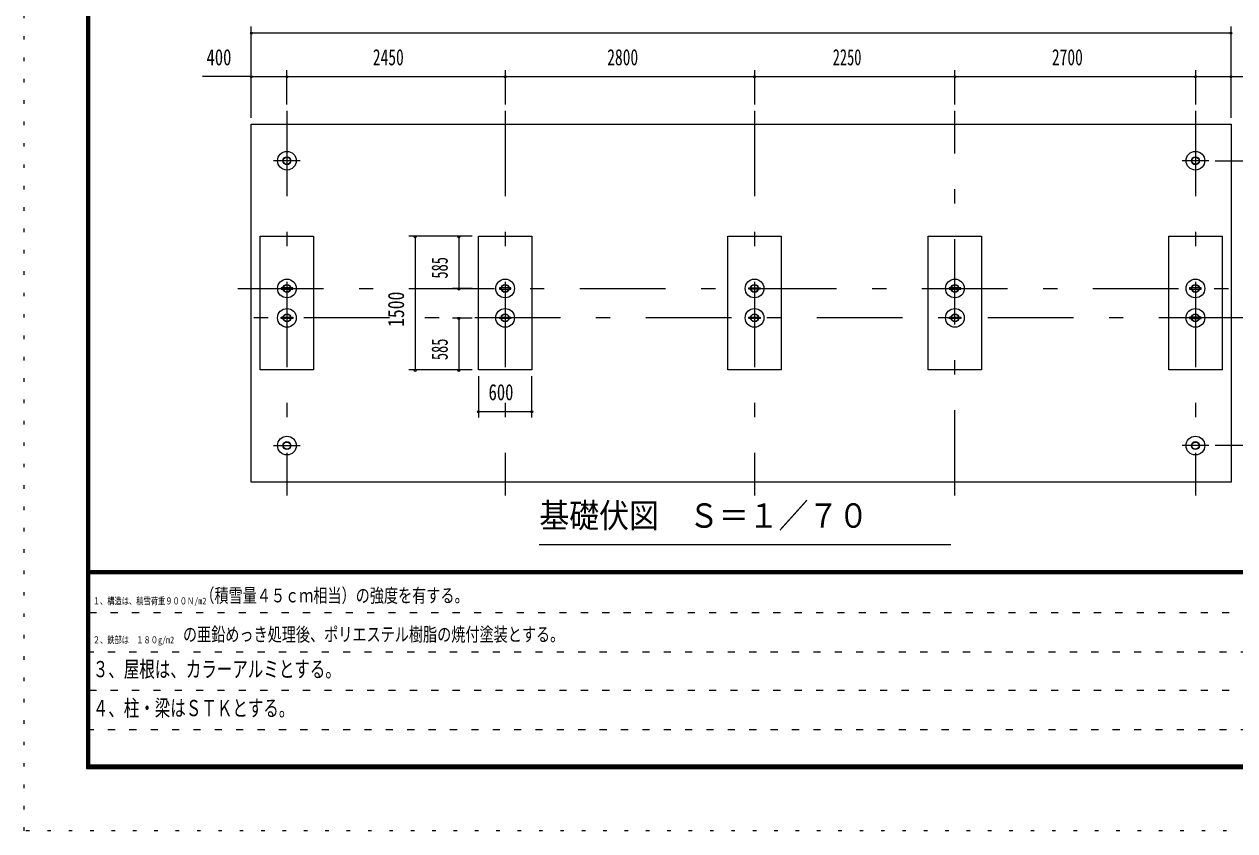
# Model space of a CAD drawing. Units: millimetres, scale not verified, with parts at other scales. Extents: x -34085 to 34091, y -14700 to 14700.
# Drawn here: x -7489 to 6103, y -14700 to -5647 of the extents above; entities that cross this region are included whole.
import ezdxf
from ezdxf.enums import TextEntityAlignment as Align

# ---------------------------------------------------------------- set-up
doc = ezdxf.new("R2010")
doc.units = ezdxf.units.MM
doc.header["$LTSCALE"] = 80
for name, pattern in [('USER1', [3, 1, -2]), ('USER3', [24, 12, -5, 2, -5]), ('USER4', [3, 0.5, -2.5])]:
    doc.linetypes.add(name, pattern=pattern)
doc.layers.add('0-1_0-F1TEXT', color=7, linetype='Continuous')
for name, color, linetype, lineweight in [('0-2_1-07BOLD', 7, 'Continuous', 18), ('0-3_1-27CENTER', 3, 'USER3', 18), ('0-5_1-57DIM', 3, 'Continuous', 18), ('0-C_F-F1PAPER', 5, 'Continuous', 18), ('0-D_F-E_J_ADD', 5, 'USER4', 18)]:
    doc.layers.add(name, color=color, linetype=linetype, lineweight=lineweight)
doc.styles.add('ＭＳ ゴシック', font='')
doc.styles.get('ＭＳ ゴシック').set_extended_font_data('MS Gothic')

msp = doc.modelspace()

# ---------------------------------------------------------------- linework, layer by layer
at = {"layer": '0-2_1-07BOLD'}
for p, q in [((-4583.16, -8605.96), (-4604.08, -8605.96)), ((-4499.26, -8605.96), (-4578.91, -8605.96)), ((-4578.91, -8618.96), (-4499.26, -8618.96)), ((-2154.08, -8618.96), (-2133.16, -8618.96)), ((-2049.26, -8605.96), (-2128.9, -8605.96)), ((-2128.9, -8618.96), (-2049.26, -8618.96)), ((645.92, -8605.96), (666.85, -8605.96)), ((671.1, -8605.96), (750.74, -8605.96)), ((750.74, -8618.96), (671.1, -8618.96)), ((2895.92, -8618.96), (2916.84, -8618.96)), ((3000.74, -8605.96), (2921.1, -8605.96)), ((2921.1, -8618.96), (3000.74, -8618.96)), ((5616.84, -8605.96), (5595.92, -8605.96)), ((5700.74, -8605.96), (5621.1, -8605.96)), ((5621.1, -8618.96), (5700.74, -8618.96)), ((-4604.08, -8935.96), (-4583.16, -8935.96)), ((-4578.91, -8935.96), (-4499.26, -8935.96)), ((-4499.26, -8948.96), (-4578.91, -8948.96)), ((-2154.08, -8935.96), (-2133.16, -8935.96)), ((-2128.9, -8935.96), (-2049.26, -8935.96)), ((-2049.26, -8948.96), (-2128.9, -8948.96)), ((645.92, -8935.96), (666.85, -8935.96)), ((671.1, -8935.96), (750.74, -8935.96)), ((750.74, -8948.96), (671.1, -8948.96)), ((2895.92, -8935.96), (2916.84, -8935.96)), ((2921.1, -8935.96), (3000.74, -8935.96)), ((3000.74, -8948.96), (2921.1, -8948.96)), ((5616.84, -8935.96), (5595.92, -8935.96)), ((5700.74, -8935.96), (5621.09, -8935.96)), ((5621.09, -8948.96), (5700.74, -8948.96))]:
    msp.add_line(p, q, dxfattribs=at)
for points in [[(-4939.08, -6767.46), (6060.92, -6767.46), (6060.92, -10787.46), (-4939.08, -10787.46)], [(-4839.08, -8027.46), (-4239.08, -8027.46), (-4239.08, -9527.46), (-4839.08, -9527.46)], [(-2389.08, -8027.46), (-1789.08, -8027.46), (-1789.08, -9527.46), (-2389.08, -9527.46)], [(410.92, -8027.46), (1010.92, -8027.46), (1010.92, -9527.46), (410.92, -9527.46)], [(2660.92, -8027.46), (3260.92, -8027.46), (3260.92, -9527.46), (2660.92, -9527.46)], [(5360.92, -8027.46), (5960.92, -8027.46), (5960.92, -9527.46), (5360.92, -9527.46)]]:
    msp.add_lwpolyline(points, close=True, dxfattribs=at)
for points in [[(-4604.08, -8605.96), (-4604.08, -8618.96), (-4583.16, -8618.96)], [(-4495.01, -8618.96), (-4474.08, -8618.96), (-4474.08, -8605.96), (-4495.01, -8605.96)], [(-2133.16, -8605.96), (-2154.08, -8605.96), (-2154.08, -8618.96)], [(-2045.01, -8618.96), (-2024.08, -8618.96), (-2024.08, -8605.96), (-2045.01, -8605.96)], [(666.85, -8618.96), (645.92, -8618.96), (645.92, -8605.96)], [(754.99, -8605.96), (775.92, -8605.96), (775.92, -8618.96), (754.99, -8618.96)], [(2916.84, -8605.96), (2895.92, -8605.96), (2895.92, -8618.96)], [(3004.99, -8618.96), (3025.92, -8618.96), (3025.92, -8605.96), (3004.99, -8605.96)], [(5595.92, -8605.96), (5595.92, -8618.96), (5616.84, -8618.96)], [(5704.99, -8618.96), (5725.92, -8618.96), (5725.92, -8605.96), (5704.99, -8605.96)], [(-4583.16, -8948.96), (-4604.08, -8948.96), (-4604.08, -8935.96)], [(-4495.01, -8935.96), (-4474.08, -8935.96), (-4474.08, -8948.96), (-4495.01, -8948.96)], [(-2133.16, -8948.96), (-2154.08, -8948.96), (-2154.08, -8935.96)], [(-2045.01, -8935.96), (-2024.08, -8935.96), (-2024.08, -8948.96), (-2045.01, -8948.96)], [(666.85, -8948.96), (645.92, -8948.96), (645.92, -8935.96)], [(754.99, -8935.96), (775.92, -8935.96), (775.92, -8948.96), (754.99, -8948.96)], [(2916.84, -8948.96), (2895.92, -8948.96), (2895.92, -8935.96)], [(3004.99, -8935.96), (3025.92, -8935.96), (3025.92, -8948.96), (3004.99, -8948.96)], [(5595.92, -8935.96), (5595.92, -8948.96), (5616.84, -8948.96)], [(5704.99, -8948.96), (5725.92, -8948.96), (5725.92, -8935.96), (5704.99, -8935.96)]]:
    msp.add_lwpolyline(points, dxfattribs=at)
for centre, radius in [((-4539.09, -7178.46), 105), ((-4539.09, -7178.46), 44.55), ((-4539.09, -7178.46), 40.35), ((5660.92, -7178.46), 105), ((5660.92, -7178.46), 44.55), ((5660.92, -7178.46), 40.35), ((-4539.08, -8612.46), 105), ((-2089.08, -8612.46), 105), ((710.92, -8612.46), 105), ((2960.92, -8612.46), 105), ((5660.92, -8612.46), 105), ((-4539.08, -8612.46), 44.55), ((-4539.08, -8612.46), 40.35), ((-2089.08, -8612.46), 44.55), ((-2089.08, -8612.46), 40.35), ((710.92, -8612.46), 44.55), ((710.92, -8612.46), 40.35), ((2960.92, -8612.46), 44.55), ((2960.92, -8612.46), 40.35), ((5660.92, -8612.46), 44.55), ((5660.92, -8612.46), 40.35), ((-4539.08, -8942.46), 105), ((-4539.08, -8942.46), 44.55), ((-4539.08, -8942.46), 40.35), ((-2089.08, -8942.46), 105), ((-2089.08, -8942.46), 44.55), ((-2089.08, -8942.46), 40.35), ((710.92, -8942.46), 105), ((710.92, -8942.46), 44.55), ((710.92, -8942.46), 40.35), ((2960.92, -8942.46), 105), ((2960.92, -8942.46), 44.55), ((2960.92, -8942.46), 40.35), ((5660.92, -8942.46), 105), ((5660.92, -8942.46), 44.55), ((5660.92, -8942.46), 40.35), ((-4539.08, -10376.46), 105), ((5660.92, -10376.46), 105), ((-4539.08, -10376.46), 44.55), ((-4539.08, -10376.46), 40.35), ((5660.92, -10376.46), 44.55), ((5660.92, -10376.46), 40.35)]:
    msp.add_circle(centre, radius, dxfattribs=at)
at = {"layer": '0-3_1-27CENTER'}
for p, q in [((-4539.08, -6617.46), (-4539.08, -10937.46)), ((-2089.08, -6617.46), (-2089.08, -10937.46)), ((710.92, -6617.46), (710.92, -10937.46)), ((2960.92, -10937.46), (2960.92, -6617.46)), ((5660.92, -6617.46), (5660.92, -10937.46)), ((-4389.09, -7178.46), (-4689.09, -7178.46)), ((5810.92, -7178.46), (5510.92, -7178.46)), ((-5089.08, -8612.46), (6210.92, -8612.46)), ((6210.92, -8942.46), (-5089.08, -8942.46)), ((-4689.09, -10376.46), (-4389.08, -10376.46)), ((5810.92, -10376.46), (5510.92, -10376.46))]:
    msp.add_line(p, q, dxfattribs=at)
at = {"layer": '0-5_1-57DIM'}
for p, q in [((-4939.08, -6697.46), (-4939.08, -5672.46)), ((6060.92, -6697.46), (6060.92, -5672.46)), ((-4925.08, -5742.46), (-4953.08, -5742.46)), ((-4939.08, -5742.46), (6060.92, -5742.46)), ((6074.92, -5742.46), (6046.92, -5742.46)), ((-4939.08, -6232.46), (-5488.58, -6232.46)), ((-4925.08, -6232.46), (-4953.08, -6232.46)), ((-4939.08, -6232.46), (-4539.08, -6232.46)), ((-4525.08, -6232.46), (-4553.08, -6232.46)), ((-4539.08, -6547.46), (-4539.08, -6162.46)), ((-4539.08, -6232.46), (-2089.08, -6232.46)), ((-2075.08, -6232.46), (-2103.08, -6232.46)), ((-2089.08, -6162.46), (-2089.08, -6547.46)), ((-2089.08, -6232.46), (710.92, -6232.46)), ((724.92, -6232.46), (696.92, -6232.46)), ((710.92, -6162.46), (710.92, -6547.46)), ((710.92, -6232.46), (2960.92, -6232.46)), ((2974.92, -6232.46), (2946.92, -6232.46)), ((2960.92, -6547.46), (2960.92, -6162.46)), ((2960.92, -6232.46), (5660.92, -6232.46)), ((5674.92, -6232.46), (5646.92, -6232.46)), ((5660.92, -6162.46), (5660.92, -6547.46)), ((5660.92, -6232.46), (6060.92, -6232.46)), ((6074.92, -6232.46), (6046.92, -6232.46)), ((6060.92, -6232.46), (6610.42, -6232.46)), ((5880.92, -7178.46), (6865.92, -7178.46)), ((-2459.08, -8027.46), (-3169.08, -8027.46)), ((-3085.08, -8027.46), (-3113.08, -8027.46)), ((-3099.08, -8027.46), (-3099.08, -9527.46)), ((-2595.08, -8027.46), (-2623.08, -8027.46)), ((-2609.08, -8027.46), (-2609.08, -8612.46)), ((-2459.08, -8612.46), (-2679.08, -8612.46)), ((-2595.08, -8612.46), (-2623.08, -8612.46)), ((-2679.08, -8942.46), (-2459.08, -8942.46)), ((-2595.08, -8942.46), (-2623.08, -8942.46)), ((-2609.08, -8942.46), (-2609.08, -9527.46)), ((-2459.08, -9527.46), (-3169.08, -9527.46)), ((-3085.08, -9527.46), (-3113.08, -9527.46)), ((-2595.08, -9527.46), (-2623.08, -9527.46)), ((-2389.08, -9597.46), (-2389.08, -10062.27)), ((-1789.08, -10062.27), (-1789.08, -9597.46)), ((-2375.08, -9992.27), (-2403.08, -9992.27)), ((-2389.08, -9992.27), (-1789.08, -9992.27)), ((-1775.08, -9992.27), (-1803.08, -9992.27)), ((6865.92, -10376.46), (5880.92, -10376.46)), ((-1705.21, -11487.46), (2914.78, -11487.46))]:
    msp.add_line(p, q, dxfattribs=at)
for centre in [(-4939.08, -5742.46), (6060.92, -5742.46), (-4939.08, -6232.46), (-4539.08, -6232.46), (-2089.08, -6232.46), (710.92, -6232.46), (2960.92, -6232.46), (5660.92, -6232.46), (6060.92, -6232.46), (-3099.08, -8027.46), (-2609.08, -8027.46), (-2609.08, -8612.46), (-2609.08, -8942.46), (-3099.08, -9527.46), (-2609.08, -9527.46), (-2389.08, -9992.27), (-1789.08, -9992.27)]:
    msp.add_arc(centre, 14, 180, 0, dxfattribs=at)
at = {"layer": '0-C_F-F1PAPER'}
for p, q in [((33356.46, -11781), (-6753.54, -11781)), ((-6753.54, -11784.5), (33356.46, -11784.5)), ((33356.46, -11788), (-6753.54, -11788)), ((-6753.54, -11791.5), (33356.46, -11791.5)), ((33356.46, -11795), (-6753.54, -11795)), ((-6753.54, -11798.5), (33356.46, -11798.5)), ((33356.46, -11802), (-6753.54, -11802)), ((-6753.54, -11805.5), (33356.46, -11805.5)), ((33356.46, -11809), (-6753.54, -11809)), ((-6753.54, -11812.5), (33356.46, -11812.5)), ((33356.46, -11816), (-6753.54, -11816))]:
    msp.add_line(p, q, dxfattribs=at)
at = {"layer": '0-C_F-F1PAPER', "color": 6, "linetype": 'USER1'}
for p, q in [((18761.47, -12252.8), (-6788.54, -12252.8)), ((-6788.54, -12689.6), (18761.47, -12689.6)), ((18761.47, -13126.4), (-6788.54, -13126.4)), ((-6788.54, -13563.2), (15250.27, -13563.2))]:
    msp.add_line(p, q, dxfattribs=at)
at = {"layer": '0-C_F-F1PAPER'}
for points in [[(33391.46, -14000), (33391.46, 14140), (-6788.54, 14140), (-6788.54, -14000)], [(33387.96, -13996.5), (33387.96, 14136.5), (-6785.04, 14136.5), (-6785.04, -13996.5)], [(33384.46, -13993), (-6781.54, -13993), (-6781.54, 14133), (33384.46, 14133)], [(33380.96, -13989.5), (33380.96, 14129.5), (-6778.04, 14129.5), (-6778.04, -13989.5)], [(33377.46, -13986), (-6774.54, -13986), (-6774.54, 14126), (33377.46, 14126)], [(33373.96, -13982.5), (33373.96, 14122.5), (-6771.04, 14122.5), (-6771.04, -13982.5)], [(33370.46, -13979), (-6767.54, -13979), (-6767.54, 14119), (33370.46, 14119)], [(33366.96, -13975.5), (33366.96, 14115.5), (-6764.04, 14115.5), (-6764.04, -13975.5)], [(33363.46, -13972), (33363.46, 14112), (-6760.54, 14112), (-6760.54, -13972)], [(33359.96, -13968.5), (33359.96, 14108.5), (-6757.04, 14108.5), (-6757.04, -13968.5)], [(33356.46, -13965), (-6753.54, -13965), (-6753.54, 14105), (33356.46, 14105)]]:
    msp.add_lwpolyline(points, close=True, dxfattribs=at)
at = {"layer": '0-D_F-E_J_ADD'}
msp.add_lwpolyline([(34091.46, -14700), (-7488.54, -14700), (-7488.54, 14700), (34091.46, 14700)], close=True, dxfattribs=at)

# ---------------------------------------------------------------- texts
at = {"layer": '0-1_0-F1TEXT', "style": 'ＭＳ ゴシック'}
for s, height, width, p in [('（積雪量４５ｃｍ相当）の強度を有する。', 155, 0.75, (-5511.05, -12182.8)), ('１、構造は、積雪荷重９００Ｎ/m2', 77.49, 0.75, (-6718.54, -12182.8)), ('\u3000の亜鉛めっき処理後、ポリエステル樹脂の焼付塗装とする。', 155, 0.75, (-5865.1, -12619.6)), ('２、鉄部は\u3000１８０g/m2', 77.49, 0.75, (-6718.54, -12619.6)), ('３、屋根は、カラーアルミとする。', 182.3, 0.7, (-6718.54, -13031.53)), ('４、柱・梁はＳＴＫとする。', 182.3, 0.7, (-6718.54, -13468.33))]:
    msp.add_text(s, height=height, dxfattribs=dict(at, width=width)).set_placement(p, align=Align.BOTTOM_LEFT)
at = {"layer": '0-5_1-57DIM', "color": 7, "style": 'ＭＳ ゴシック'}
for s, height, width, p in [('400', 182.3, 0.75, (-5441.51, -6162.46)), ('2450', 182.3, 0.7, (-3574.49, -6162.46)), ('2800', 182.3, 0.7, (-942.86, -6162.46)), ('2250', 182.3, 0.65, (1588.57, -6162.46)), ('2700', 182.3, 0.7, (4049.68, -6162.46)), ('600', 182.3, 0.75, (-2275.08, -9922.27)), ('基礎伏図\u3000Ｓ＝１／７０', 273.5, 0.9, (-1705.21, -11380.15))]:
    msp.add_text(s, height=height, dxfattribs=dict(at, width=width)).set_placement(p, align=Align.BOTTOM_LEFT)
for s, width, p in [('585', 0.65, (-2679.08, -8501.81)), ('1500', 0.8, (-3169.08, -9044.83)), ('585', 0.65, (-2679.08, -9416.81))]:
    msp.add_text(s, height=182.3, rotation=90, dxfattribs=dict(at, width=width)).set_placement(p, align=Align.BOTTOM_LEFT)

doc.saveas('drawing.dxf')
